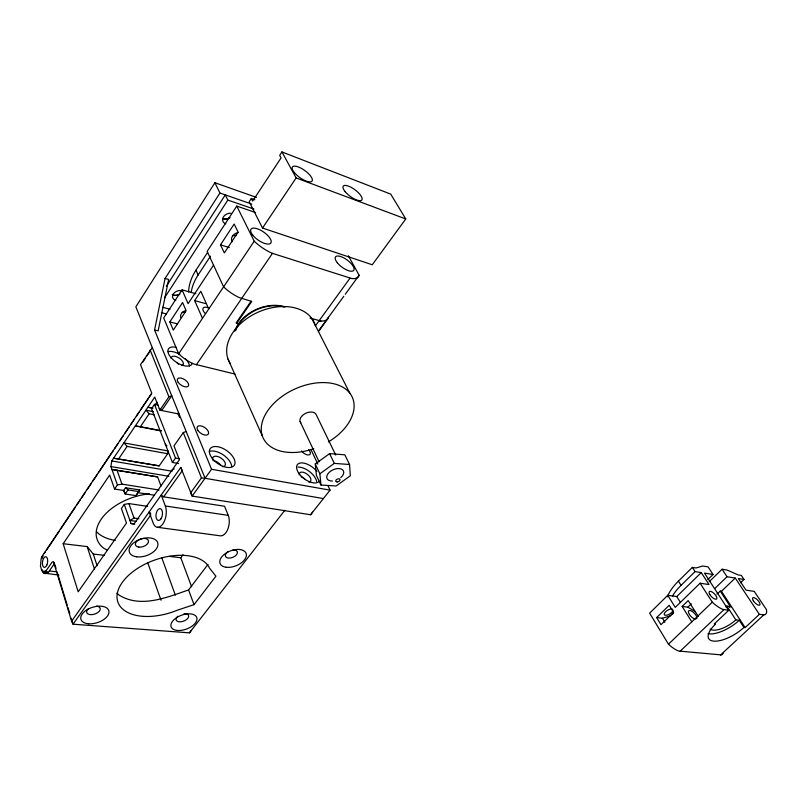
<?xml version="1.0" encoding="UTF-8"?>
<svg xmlns="http://www.w3.org/2000/svg" width="807" height="807" viewBox="0 0 807 807"><rect width="100%" height="100%" fill="white"/><g stroke="black" fill="none" stroke-linecap="round" stroke-linejoin="round"><path stroke-width="1.21" d="M167.685 453.726L168.088 450.952L123.895 442.892L127.103 446.392L167.685 453.726L159.201 465.871L113.595 458.184L159.201 465.871M123.642 490.444L125.519 487.721L139.833 489.96L135.929 495.639L125.186 494.005L123.642 490.444L114.574 489.042L117.388 484.936L110.912 466.587L111.739 460.938L154.762 397.074L159.887 410.127L179.235 414.102M186.175 431.473L183.28 432.602L201.457 477.875L190.714 492.724L192.157 496.093L310.594 514.755L330.063 490.131L211.555 469.281L154.571 329.992L165.072 278.465L219.928 193.024L214.884 182.735L135.848 306.831L205.069 478.309L323.385 498.555M191.108 292.477L192.066 288.069A56.934 41.308 -23 0 1 198.149 274.955L210.456 256.182M42.075 558.434L43.023 555.781L41.914 556.568L41.107 558.797L40.451 566.141L41.581 569.944L43.79 573.061L58.901 575.088M41.914 556.568L151.797 393.221L140.499 364.673L152.341 347.595M166.323 286.314L225.284 194.88L227.836 200.065L253.993 209.084M164.497 297.904L227.836 200.065M672.433 596.02L674.127 593.407A42.045 17.996 -31.8 0 1 681.068 585.357L695.079 571.588L701.253 572.587L709.01 584.55L700.093 583.219L675.267 607.389L667.752 595.324L649.635 613.159L668.468 644.198A18.5 8.04 45.9 0 0 678.616 651.037L721.387 654.911A17.976 7.515 46.2 0 0 723.153 653.327M195.829 293.718L182.059 289.844L163.69 317.968L178.66 353.809A25.501 12.357 33.5 0 0 193.993 364.038L235.019 374.075M255.637 212.564L236.764 206.088L207.167 251.401L223.6 286.848A26.288 11.439 34.5 0 0 239.275 297.601L251.754 301.445L236.784 323.193M188.586 292.033A56.762 41.369 -22.9 0 1 195.99 270.163L207.56 252.45M142.829 362.061L145.553 357.925M146.904 355.857L150.304 350.692M169.853 321.912L182.584 302.534L186.135 310.715L173.303 330.113L169.853 321.912L177.54 323.91M220.493 244.824L234.161 224.033L238.105 232.093L224.336 252.924L220.493 244.824L229.319 247.608M251.33 198.492L249.192 201.75L262.517 228.048L372.259 264.767L405.76 218.969L390.739 194.124L281.925 151.938L279.696 155.327L281.088 157.89L252.641 201.084L251.33 198.492L254.881 199.743M213.532 265.13L188.092 303.664L182.059 289.844M202.486 318.321L194.648 300.587L200.822 291.266L208.751 308.97M139.833 489.96L138.754 491.594L128.01 489.93L125.519 487.721M262.517 228.048L296.139 177.933L281.925 151.938M44.224 553.562L45.485 551.685M46.735 549.819L48.622 547.015M49.247 546.077L59.082 531.42M60.485 529.331L75.233 507.341M76.635 505.243L80.155 500.007M81.557 497.919L85.068 492.684M87.176 489.546L91.393 483.262M92.795 481.164L97.011 474.879M98.414 472.791L113.162 450.8M114.574 448.712L118.084 443.477M119.486 441.379L122.997 436.143M125.105 433.006L129.322 426.721M130.724 424.623L134.234 419.388M136.343 416.251L139.157 412.064M140.559 409.966L151.101 394.26M178.66 353.809L254.225 241.212L236.764 206.088M158.081 405.074L154.48 404.327L151.524 408.695L172.416 462.451L178.518 463.521M118.659 458.87L127.103 446.392M161.118 430.938L135.314 425.945L140.438 426.671L149.154 413.789L154.087 414.788M155.025 405.104L156.992 402.189M147.55 506.332L128.888 503.588L124.258 504.415L121.403 508.541L126.487 523.057L78.188 591.813L63.168 543.726L109.671 475.061L114.574 489.042M43.649 571.608L45.131 573.696L48.067 572.647L54.553 563.538L53.615 562.086L52.314 561.874L46.12 570.68L43.649 571.608L41.581 569.944M159.887 410.127L168.925 396.842L171.77 395.753L161.723 410.501L159.312 408.665M135.929 495.639L137.957 492.663L154.127 495.155M196.313 364.875L272.473 253.358L351.852 278.576A25.36 9.946 36.6 0 0 359.135 275.248L348.352 255.758M251.048 301.243L236.078 323.002L238.539 323.668M128.01 489.93L125.186 494.005L123.985 490.616M183.28 432.602L173.969 445.928L179.396 459.748L134.063 523.904L131.016 523.561L124.258 504.415M172.416 462.451L175.502 458.053L154.48 404.327M191.39 630.338L189.423 632.849L73.013 624.184L71.591 621.229L180.788 467.435L182.221 470.784L163.67 496.85L161.218 494.994L165.344 505.989A12.862 6.819 -80.9 0 1 162.772 524.046A12.862 6.819 -80.9 0 1 153.148 523.027L149.134 512.021L150.748 513.242M150.828 514.876L73.013 624.184L71.198 618.243M315.466 325.766L349.996 278.203M211.555 469.281L192.157 496.093L180.788 467.435M319.29 329.912L343.812 296.26M345.275 294.262L359.135 275.248M318.432 331.516L328.056 318.311M191.592 586.709L180.788 557.748L183.038 554.732M116.894 593.165A48.511 27.7 -19.2 0 0 119.507 595.374C141.164 608.367 167.12 597.311 188.576 589.937L207.964 564.426M194.033 604.655L215.913 576.198L209.517 568.118A48.894 27.468 -19.4 0 0 151.625 561.198A48.894 27.468 -19.4 0 0 118.821 604.231A48.894 27.468 -19.4 0 0 177.469 610.153L194.033 604.655L188.576 589.937M310.594 514.755L312.591 512.163M189.423 632.849L284.851 510.246M667.46 596.797A41.954 18.087 -31.9 0 1 678.405 581.141L692.366 567.382L696.007 567.977L702.756 566L708.092 566.887L713.055 574.483L707.83 579.557M667.752 595.324L676.76 596.555L701.253 572.587M656.646 617.567L669.195 605.3L673.613 612.422L660.994 624.689L656.646 617.567L662.386 618.233L670.577 615.812M671.474 614.944L673.26 613.209M691.801 621.844L682.147 606.44L688.179 600.59L698.307 616.397M709.182 581.736L722.083 569.228L727.238 570.085L737.971 574.866L741.33 575.421L744.034 579.466L740.594 582.745M682.147 606.44L687.846 607.177L691.286 603.848M714.921 588.404L727.036 576.733L735.258 578.054L759.367 614.359L764.643 614.823A18.369 6.991 45.7 0 0 766.408 609.547L754.252 591.4L746.041 590.159L738.314 578.538L744.034 579.466M716.898 594.043A24.321 10.41 -31.8 0 0 720.258 591.117L721.458 591.289L735.258 578.054M668.468 644.198L712.309 602.193A18.914 7.495 45.4 0 0 722.588 609.295L728.681 610.344L714.266 623.982L715.527 624.124A24.795 9.946 -31.7 0 0 713.398 641.101A24.795 9.946 -31.7 0 0 743.933 627.453L745.133 627.594L759.367 614.359M679.918 651.42L723.879 609.719M720.48 655.062L763.755 614.934M315.275 463.975L329.609 453.625L344.831 454.815L349.562 464.509L350.339 475.807L336.156 485.975L320.964 485.057L316.405 475.293L315.275 463.975L319.875 473.78L320.964 485.057M319.875 473.78L334.3 463.389L349.562 464.509M138.885 518.74L134.033 518.064L129.927 520.475L136.171 521.332M172.153 470.007L174.221 468.817M117.388 484.936L121.968 484.129L159.05 490M157.607 476.907L111.941 469.492L157.607 476.907L161.047 486.026M49.469 571.023L56.994 571.8M63.168 543.726L87.176 546.581L93.279 554.046L104.496 555.347M201.457 477.875L205.069 478.309M169.611 556.416L180.788 557.748M710.069 629.036A18.601 7.556 -31.7 0 0 735.833 619.867L740.463 620.432M725.967 606.945A18.47 7.697 -31.8 0 0 726.895 606.107L731.525 606.733M131.016 523.561L134.739 524.066M157.385 527.284L220.382 535.838A12.387 6.981 -81 0 0 227.907 528.938A12.387 6.981 -81 0 0 228.26 515.37L224.538 506.251L163.67 496.85M153.058 408.009L147.893 407.273L151.585 408.029M165.344 505.989L228.26 515.37M310.049 318.119L321.004 321.015A24.876 10.582 36.1 0 0 328.499 317.272M319.128 320.722L321.004 321.025M713.055 574.483L704.491 573.101L728.681 610.344M110.912 466.587L168.774 476.261M111.739 460.938L172.022 471.217M175.502 458.053L179.174 458.709M140.438 426.671L161.38 430.726M153.32 411.671L145.936 410.168L149.154 413.789M154.571 329.992L158.142 330.89L168.633 279.474L165.072 278.465M161.4 312.642L166.222 313.913M162.691 307.296L169.964 309.242M194.648 300.587L205.704 303.644M219.928 193.024L251.774 204.09M214.884 182.735L256.465 197.402M296.139 177.933L405.76 218.969M272.473 253.358L270.123 252.339A26.833 10.773 35.1 0 1 254.225 241.212M107.553 550.263L103.8 548.276A47.31 28.346 -18.4 0 1 103.538 516.177A47.31 28.346 -18.4 0 1 149.537 493.823M687.846 607.177L695.291 611.625M46.12 570.68L48.067 572.647M165.304 444.163L166.938 445.989M44.879 571.477L46.594 573.555M722.083 569.228L727.036 576.733M721.458 591.289L745.133 627.594M720.258 591.117L730.325 606.571A24.523 10.219 -31.8 0 1 729.518 607.318M743.933 627.453L739.262 620.28A24.704 10.037 -31.7 0 1 708.001 633.717M726.895 606.107L735.833 619.867M692.366 567.382L695.079 571.588M700.093 583.219L712.309 602.193M42.529 571.084L43.79 573.061M678.405 581.141L681.068 585.357M676.76 596.555L680.503 602.547M662.386 618.233L664.867 622.288M311.684 318.23L349.835 393.18M335.712 455.057L316.405 415.091A8.786 5.609 -24.5 0 0 305.52 413.366A8.786 5.609 -24.5 0 0 300.819 422.797M329.609 453.625L334.3 463.389M300.093 421.526L319.068 461.735M310.877 449.348L317.807 464.075M327.935 485.592L330.063 490.131M195.99 270.163L198.149 274.955M228.058 359.145L262.507 436.345M41.823 569.671L42.66 571.679M177.833 413.154L179.568 417.471M150.122 350.016L168.925 396.842M161.763 557.728L175.361 595.193M117.005 470.178L121.968 484.129M128.888 503.588L134.033 518.064M147.681 562.59L161.027 600.257M93.279 554.046L97.143 565.858M87.176 546.581L94.5 569.147M54.916 564.729L56.006 568.289M57.448 573.051L67.223 605.159M67.949 607.54L69.755 613.481M53.615 562.086L71.591 621.229M695.372 619.13A5.609 2.33 45.6 0 1 688.633 612.977A5.609 2.33 45.6 0 1 692.668 611.767A5.609 2.33 45.6 0 1 696.653 618.747M673.048 610.193A5.003 2.149 -31 0 1 666.965 615.156A5.003 2.149 -31 0 1 665.331 612.039A5.003 2.149 -31 0 1 672.534 609.204M232.366 241.707A7.061 5.336 -23.2 0 1 232.477 236.148A7.061 5.336 -23.2 0 1 238.469 232.477M236.088 235.17A7.021 5.346 -23 0 1 232.587 235.694M234.797 331.193A33.793 23.554 -23.6 0 1 285.153 306.983M205.18 313.398A7.788 3.581 33.8 0 1 203.182 308.022A7.788 3.581 33.8 0 1 209.144 308.092M180.748 317.605A6.88 4.933 -19.7 0 1 185.388 310.574M185.479 311.714A6.839 4.953 -19.5 0 1 182.049 312.299M179.9 294.03A6.567 4.822 -19.1 0 1 172.173 294.505M229.763 217.698A6.738 5.205 -22.8 0 1 223.257 218.636M225.768 223.821A6.759 5.205 -22.9 0 1 223.085 217.497A6.759 5.205 -22.9 0 1 230.903 213.24M175.785 300.335A6.587 4.812 -19.3 0 1 173.293 293.99A6.587 4.812 -19.3 0 1 182.039 290.752M235.725 330.426A33.369 23.262 -23.6 0 1 283.852 306.942M230.217 363.493A46.836 32.3 -23.7 0 1 258.29 312.097A46.836 32.3 -23.7 0 1 315.406 325.776M313.802 448.732A48.995 31.271 -24.5 0 1 263.102 419.458A48.995 31.271 -24.5 0 1 337.437 384.788A48.995 31.271 -24.5 0 1 328.388 441.923M332.413 481.012A9.069 5.437 -25 0 1 327.773 474.012A9.069 5.437 -25 0 1 340.635 468.806A9.069 5.437 -25 0 1 340.766 477.633M213.734 460.767A7.283 3.964 34.6 0 1 221.118 465.609M212.957 460.353A7.303 3.944 34.6 0 1 216.357 456.237A7.303 3.944 34.6 0 1 224.578 461.634A7.303 3.944 34.6 0 1 222.661 466.718M301.102 476.766A6.839 3.581 37.1 0 1 305.419 479.63M299.266 474.849A6.849 3.571 37.1 0 1 307.316 474.304A6.849 3.571 37.1 0 1 308.698 482.102M177.167 363.079A6.97 3.47 33 0 1 178.488 364.239M171.134 358.399A6.981 3.46 33.1 0 1 179.325 358.157A6.981 3.46 33.1 0 1 181.868 365.601M168.159 351.62A13.961 6.92 33.1 0 1 179.82 354.444M185.439 358.782A13.961 6.92 33.1 0 1 189.504 365.964M192.268 363.513A13.991 6.88 33.2 0 1 179.84 364.219A13.991 6.88 33.2 0 1 168.017 352.175A13.991 6.88 33.2 0 1 176.451 347.413M209.285 451.446A14.607 7.888 34.6 0 1 222.934 454.664A14.607 7.888 34.6 0 1 231.73 466.214M297.944 467.102A13.709 7.132 37.1 0 1 316.677 481.507M319.219 481.254A13.729 7.102 37.2 0 1 302.393 477.26A13.729 7.102 37.2 0 1 299.115 463.329A13.729 7.102 37.2 0 1 316.899 471.419M229.864 217.829A6.95 5.367 -22.8 0 1 223.146 218.798M179.487 294.434A6.769 4.973 -19.1 0 1 172.92 295.059M308.466 449.6A5.73 2.895 36.9 0 1 308.97 454.926A5.73 2.895 36.9 0 1 301.616 451.022M233.041 549.91A6.365 3.642 -21.4 0 1 236.572 554.661A6.365 3.642 -21.4 0 1 226.999 557.748A6.365 3.642 -21.4 0 1 228.411 551.403M96.517 606.118A7.071 3.914 -17.5 0 1 99.261 611.262A7.071 3.914 -17.5 0 1 89.355 614.49A7.071 3.914 -17.5 0 1 88.296 608.791M183.946 613.764A6.607 3.581 -20.1 0 1 188.132 617.89A6.607 3.581 -20.1 0 1 178.801 621.753A6.607 3.581 -20.1 0 1 177.833 616.296M115.27 540.377A46.947 28.527 -18.1 0 1 96.467 531.712M753.314 600.731A5.024 1.907 45.7 0 0 759.77 605.038A5.024 1.907 45.7 0 0 755.745 598.501A5.024 1.907 45.7 0 0 753.314 600.731M709.797 594.537A5.195 2.068 45.4 0 0 716.576 599.026A5.195 2.068 45.4 0 0 712.571 592.257A5.195 2.068 45.4 0 0 709.797 594.537M252.641 234.998A12.105 4.872 34.9 0 0 270.375 243.502A12.105 4.872 34.9 0 0 259.773 229.783A12.105 4.872 34.9 0 0 252.641 234.998M337.336 262.779A11.318 4.418 36.6 0 0 353.486 270.627A11.318 4.418 36.6 0 0 343.036 257.494A11.318 4.418 36.6 0 0 337.336 262.779M337.175 481.92A2.28 1.352 -25 0 0 339.989 479.509A2.28 1.352 -25 0 0 336.499 479.651A2.28 1.352 -25 0 0 337.175 481.92M211.706 457.65A14.637 7.858 34.7 0 0 233.848 465.841A14.637 7.858 34.7 0 0 221.047 447.623A14.637 7.858 34.7 0 0 211.706 457.65M198.008 430.595A6.627 3.49 34 0 0 208.075 434.448A6.627 3.49 34 0 0 202.406 426.308A6.627 3.49 34 0 0 198.008 430.595M178.216 382.387A6.486 3.278 33.3 0 0 188.102 386.351A6.486 3.278 33.3 0 0 182.644 378.564A6.486 3.278 33.3 0 0 178.216 382.387M136.645 556.8A14.93 8.746 -18.5 0 0 157.96 544.1A14.93 8.746 -18.5 0 0 136.01 541.265A14.93 8.746 -18.5 0 0 136.645 556.8M138.824 547.096A6.809 4.005 -18.5 0 0 148.518 541.275A6.809 4.005 -18.5 0 0 138.471 539.984A6.809 4.005 -18.5 0 0 138.824 547.096M226.172 567.26A13.961 7.949 -21.4 0 0 246.407 555.226A13.961 7.949 -21.4 0 0 226.727 552.684A13.961 7.949 -21.4 0 0 226.172 567.26M177.459 630.469A13.638 7.354 -20.2 0 0 196.989 618.868A13.638 7.354 -20.2 0 0 177.369 617.173A13.638 7.354 -20.2 0 0 177.459 630.469M88.437 623.761A14.597 8.04 -17.5 0 0 108.965 611.545A14.597 8.04 -17.5 0 0 87.166 609.668A14.597 8.04 -17.5 0 0 88.437 623.761M160.875 518.962A6.002 3.188 -80.9 0 0 160.865 508.884A6.002 3.188 -80.9 0 0 155.943 515.794A6.002 3.188 -80.9 0 0 160.875 518.962M46.846 565.082A5.407 2.562 -81.8 0 0 45.848 556.709A5.407 2.562 -81.8 0 0 42.468 564.375A5.407 2.562 -81.8 0 0 46.846 565.082M294.273 172.476A12.095 4.307 35.7 0 0 311.653 181.474A12.095 4.307 35.7 0 0 300.84 168.088A12.095 4.307 35.7 0 0 294.273 172.476M345.174 191.683A11.601 4.065 36.6 0 0 361.586 200.247A11.601 4.065 36.6 0 0 350.884 187.204A11.601 4.065 36.6 0 0 345.174 191.683"/></g></svg>
